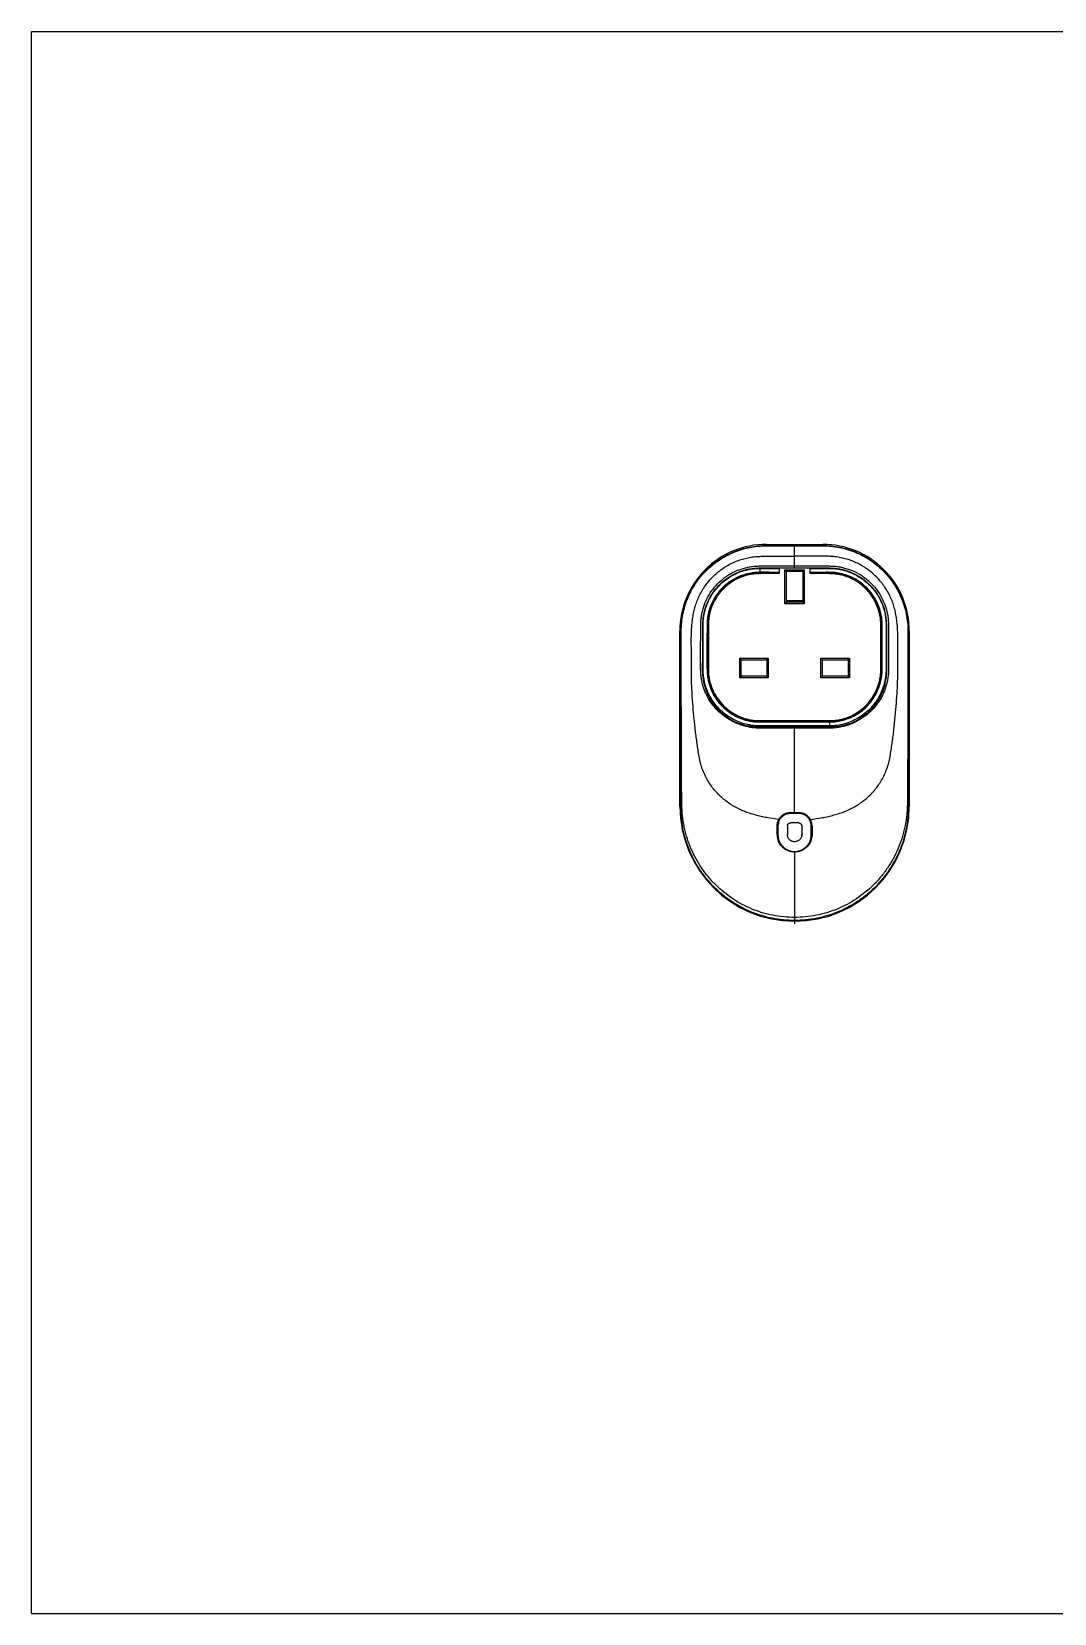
# Model space of a CAD drawing. Header units: millimetres. Extents: x 0 to 559, y 0 to 432.
# Drawn here: x 0 to 279.4, y 0 to 431.8 of the extents above; entities that cross this region are included whole.
import ezdxf

# ---------------------------------------------------------------- set-up
doc = ezdxf.new("R2010")
doc.units = ezdxf.units.MM
doc.header["$LTSCALE"] = 30.734
doc.layers.get('0').update_dxf_attribs({"linetype": 'CONTINUOUS'})

msp = doc.modelspace()

# ---------------------------------------------------------------- linework, layer by layer
at = {"color": 7, "linetype": 'Continuous'}
for p, q in [((0, 0), (0, 431.8)), ((0, 431.8), (558.8, 431.8)), ((200.72, 291.83), (200.72, 291.53)), ((200.72, 291.83), (216.14, 291.83)), ((208.43, 285.39), (208.43, 291.53)), ((216.14, 291.83), (216.14, 291.53)), ((198.93, 285.27), (198.94, 283.83)), ((204.18, 285.27), (204.18, 283.83)), ((212.68, 283.83), (212.68, 285.27)), ((205.78, 275.62), (205.78, 284.92)), ((206.18, 284.52), (205.78, 284.92)), ((205.78, 284.92), (211.08, 284.92)), ((206.18, 276.02), (206.18, 284.52)), ((206.18, 284.52), (210.68, 284.52)), ((210.68, 284.52), (211.08, 284.92)), ((210.68, 284.52), (210.68, 276.02)), ((211.08, 284.92), (211.08, 275.62)), ((206.18, 276.52), (210.68, 276.52)), ((206.18, 276.02), (205.78, 275.62)), ((211.08, 275.62), (205.78, 275.62)), ((210.68, 276.05), (206.18, 276.05)), ((210.68, 276.02), (206.18, 276.02)), ((210.68, 276.02), (211.08, 275.62)), ((177.09, 220.28), (177.09, 268.19)), ((177.09, 268.19), (177.39, 268.19)), ((239.77, 268.19), (239.47, 268.19)), ((239.77, 268.19), (239.77, 220.28)), ((193.43, 255.42), (193.43, 260.72)), ((193.83, 260.32), (193.43, 260.72)), ((193.43, 260.72), (201.23, 260.72)), ((193.83, 255.82), (193.83, 260.32)), ((193.83, 260.32), (200.83, 260.32)), ((200.83, 260.32), (201.23, 260.72)), ((200.83, 260.32), (200.83, 255.82)), ((201.23, 260.72), (201.23, 255.42)), ((215.63, 255.42), (215.63, 260.72)), ((216.03, 260.32), (215.63, 260.72)), ((215.63, 260.72), (223.43, 260.72)), ((216.03, 255.82), (216.03, 260.32)), ((216.03, 260.32), (223.03, 260.32)), ((223.03, 260.32), (223.43, 260.72)), ((223.03, 260.32), (223.03, 255.82)), ((223.43, 260.72), (223.43, 255.42)), ((193.83, 255.82), (193.43, 255.42)), ((201.23, 255.42), (193.43, 255.42)), ((200.83, 255.82), (193.83, 255.82)), ((200.83, 255.82), (201.23, 255.42)), ((216.03, 255.82), (215.63, 255.42)), ((223.43, 255.42), (215.63, 255.42)), ((223.03, 255.82), (216.03, 255.82)), ((223.03, 255.82), (223.43, 255.42)), ((208.43, 218.33), (208.43, 241.9)), ((217.92, 243.71), (217.93, 242.27)), ((177.09, 220.28), (177.36, 220.28)), ((239.77, 220.28), (239.5, 220.28)), ((206.62, 218.51), (206.63, 218.51)), ((209.59, 218.57), (207.27, 218.57)), ((207.27, 218.33), (207.27, 218.57)), ((209.59, 218.33), (207.27, 218.33)), ((209.59, 218.33), (209.59, 218.57)), ((209.59, 218.57), (209.6, 218.57)), ((203.66, 212.58), (203.66, 214.99)), ((203.88, 214.95), (203.68, 214.98)), ((203.68, 214.98), (203.68, 212.58)), ((203.88, 212.55), (203.68, 212.59)), ((203.88, 214.95), (203.88, 212.55)), ((206.48, 214.98), (206.48, 212.58)), ((206.48, 212.58), (206.48, 212.58)), ((206.48, 212.58), (206.48, 212.58)), ((209.59, 215.77), (207.27, 215.77)), ((210.38, 214.98), (210.38, 212.59)), ((212.98, 214.95), (213.18, 214.98)), ((212.98, 212.55), (212.98, 214.95)), ((212.98, 212.55), (213.18, 212.59)), ((213.18, 214.98), (213.18, 212.59)), ((213.18, 212.59), (213.18, 212.59)), ((213.2, 214.98), (213.2, 212.58)), ((208.43, 207.83), (208.43, 189.16)), ((0, 0), (558.8, 0))]:
    msp.add_line(p, q, dxfattribs=at)
at = {"color": 4, "linetype": 'Continuous'}
msp.add_line((208.43, 189.03), (208.43, 188.22), dxfattribs=at)
at = {"color": 7, "linetype": 'Continuous'}
for centre, radius, start, end in [((200.72, 268.2), 23.63, 90, 180.0073), ((216.14, 268.2), 23.63, 359.9929, 90.0002), ((208.43, 220.28), 31.34, 180.0071, 359.9929), ((207.3, 214.96), 3.64, 158.4492, 165.1647), ((207.26, 214.98), 3.59, 154.0737, 158.4485), ((207.23, 214.99), 3.56, 150.4261, 154.069), ((207.24, 214.99), 3.57, 147.2073, 150.4269), ((207.33, 214.94), 3.66, 150.2414, 150.5793), ((207.34, 214.94), 3.66, 149.5268, 150.2414), ((207.31, 214.96), 3.63, 141.0622, 149.5405), ((207.24, 214.99), 3.57, 144.5883, 147.2077), ((207.24, 214.99), 3.57, 134.7722, 144.5861), ((207.26, 215), 3.57, 138.7367, 141.0458), ((207.21, 215.05), 3.5, 131.2032, 138.7493), ((207.27, 214.96), 3.61, 134.0503, 134.7899), ((207.27, 214.95), 3.62, 124.9361, 134.0498), ((207.24, 215), 3.56, 127.4314, 131.2068), ((207.27, 214.97), 3.6, 121.0643, 127.4285), ((207.27, 214.96), 3.61, 122.0327, 124.9351), ((207.25, 214.99), 3.57, 114.2507, 122.0428), ((207.28, 214.95), 3.62, 116.4844, 121.069), ((207.28, 214.96), 3.61, 110.8486, 116.4869), ((207.24, 215), 3.56, 111.431, 114.2341), ((207.26, 214.96), 3.61, 109.625, 111.4332), ((207.27, 214.97), 3.6, 109.8997, 110.8455), ((207.27, 214.98), 3.59, 107.895, 109.9003), ((207.29, 214.88), 3.69, 101.989, 107.6407), ((207.26, 215), 3.56, 104.821, 107.8963), ((207.26, 214.99), 3.58, 100.3536, 104.8138), ((207.27, 214.98), 3.59, 90.0171, 100.2495), ((209.59, 214.94), 3.63, 89.2864, 89.9185), ((209.59, 214.93), 3.64, 89.0996, 89.2864), ((209.59, 214.96), 3.61, 79.8381, 89.1128), ((209.6, 214.96), 3.61, 68.9108, 77.8361), ((209.61, 214.99), 3.57, 66.0279, 68.9026), ((209.61, 214.99), 3.58, 58.6443, 66.0252), ((209.59, 214.95), 3.62, 50.4326, 58.6639), ((209.62, 215), 3.56, 50.1885, 50.3505), ((209.59, 214.95), 3.62, 47.7651, 50.4328), ((209.6, 214.96), 3.61, 45.9153, 47.765), ((209.63, 214.99), 3.56, 36.2898, 45.934), ((209.62, 214.98), 3.58, 33.9318, 36.2906), ((209.61, 214.98), 3.59, 29.5841, 33.9316), ((209.55, 214.96), 3.64, 29.3773, 29.8554), ((209.57, 214.97), 3.62, 19.2388, 29.3868), ((209.61, 214.98), 3.59, 26.8361, 29.5848), ((209.61, 214.98), 3.59, 15.4785, 26.8355), ((209.6, 214.98), 3.58, 359.9578, 19.2204), ((209.63, 214.99), 3.56, 11.4249, 15.4757), ((208.41, 212.59), 4.75, 180.0422, 192.0647), ((208.4, 212.58), 4.72, 179.9891, 186.532), ((208.44, 212.59), 4.76, 186.5216, 197.5569), ((207.29, 214.96), 3.63, 165.1601, 169.0319), ((208.38, 212.58), 4.72, 192.0688, 197.7101), ((207.23, 214.98), 0.749, 176.9412, 179.8196), ((207.18, 214.98), 0.701, 179.848, 180.1175), ((208.45, 212.58), 1.93, 351.0044, 0.1481), ((209.64, 214.98), 0.737, 359.9222, 4.0552), ((208.42, 212.59), 4.76, 342.6772, 353.8618), ((208.43, 212.6), 4.77, 343.9486, 347.6946), ((209.63, 214.98), 3.57, 0.0091, 11.437), ((208.47, 212.58), 4.71, 353.8542, 0.0506), ((208.42, 212.56), 4.72, 267.6343, 269.4576), ((208.43, 212.55), 4.71, 267.57, 269.3948), ((208.43, 212.53), 4.7, 269.3956, 269.6952), ((208.44, 212.42), 4.58, 269.2296, 269.5354), ((208.43, 212.53), 4.69, 269.6952, 270.0093), ((208.44, 212.43), 4.59, 269.5354, 269.855), ((208.43, 212.54), 4.7, 270.0105, 272.1612), ((208.44, 212.45), 4.62, 269.855, 272.0463), ((208.4, 212.61), 4.8, 342.5028, 343.9524)]:
    msp.add_arc(centre, radius, start, end, dxfattribs=at)
for points, knots in [([(177.39, 268.19), (177.38, 269.72), (177.69, 272.78), (179.02, 277.18), (181.19, 281.24), (184.11, 284.8), (187.67, 287.72), (191.73, 289.89), (195.41, 291.01), (198.43, 291.45), (199.96, 291.53), (200.72, 291.53)], [0, 0, 0, 0, 0.124962, 0.249932, 0.37491, 0.4999, 0.624906, 0.749901, 0.874881, 0.937443, 1, 1, 1, 1]), ([(177.47, 268.2), (177.47, 268.96), (177.55, 270.48), (178, 273.49), (179.11, 277.15), (181.26, 281.2), (184.17, 284.75), (187.71, 287.66), (191.76, 289.82), (195.42, 290.93), (198.43, 291.36), (199.95, 291.44), (200.71, 291.44)], [0, 0, 0, 0, 0.062547, 0.125097, 0.250052, 0.375009, 0.499979, 0.624965, 0.74994, 0.874898, 0.93745, 1, 1, 1, 1]), ([(200.72, 291.53), (200.72, 291.52), (200.71, 291.49), (200.71, 291.46), (200.71, 291.44)], [0, 0, 0, 0, 0.337146, 1, 1, 1, 1]), ([(200.71, 291.44), (201.35, 291.44), (202.64, 291.44), (205.21, 291.44), (207.14, 291.44), (208.43, 291.44)], [0, 0, 0, 0, 0.249996, 0.499997, 1, 1, 1, 1]), ([(200.72, 291.53), (201.36, 291.53), (202.65, 291.53), (205.22, 291.53), (207.15, 291.53), (208.43, 291.53)], [0, 0, 0, 0, 0.249996, 0.499997, 1, 1, 1, 1]), ([(208.43, 291.53), (209.72, 291.53), (211.64, 291.53), (214.21, 291.53), (215.5, 291.53), (216.14, 291.53)], [0, 0, 0, 0, 0.500003, 0.750004, 1, 1, 1, 1]), ([(208.43, 291.44), (209.72, 291.44), (211.65, 291.44), (214.22, 291.44), (215.51, 291.44), (216.15, 291.44)], [0, 0, 0, 0, 0.500003, 0.750004, 1, 1, 1, 1]), ([(216.14, 291.53), (216.14, 291.52), (216.15, 291.49), (216.15, 291.46), (216.15, 291.44)], [0, 0, 0, 0, 0.337148, 1, 1, 1, 1]), ([(216.14, 291.53), (216.9, 291.53), (218.43, 291.45), (221.45, 291.01), (225.13, 289.89), (229.19, 287.72), (232.75, 284.8), (235.67, 281.24), (237.84, 277.18), (239.17, 272.78), (239.48, 269.72), (239.47, 268.19)], [0, 0, 0, 0, 0.062557, 0.125119, 0.250098, 0.37509, 0.500096, 0.625088, 0.750067, 0.875037, 1, 1, 1, 1]), ([(216.15, 291.44), (216.91, 291.44), (218.43, 291.36), (221.44, 290.93), (225.1, 289.82), (229.15, 287.66), (232.69, 284.75), (235.6, 281.2), (237.75, 277.15), (238.86, 273.49), (239.31, 270.48), (239.39, 268.96), (239.39, 268.2)], [0, 0, 0, 0, 0.06255, 0.125101, 0.250059, 0.375031, 0.500016, 0.624989, 0.749947, 0.874903, 0.937453, 1, 1, 1, 1]), ([(204.13, 216.75), (203.04, 216.86), (201.4, 217.1), (199.26, 217.54), (197.69, 217.94), (196.14, 218.39), (194.62, 218.93), (193.16, 219.59), (191.27, 220.6), (189.07, 222.15), (187.13, 224.03), (185.77, 225.73), (184.85, 227.11), (184.04, 228.59), (183.35, 230.15), (182.89, 231.51), (182.59, 232.63), (182.41, 233.48), (182.26, 234.34), (182.12, 235.2), (181.99, 236.07), (181.82, 237.24), (181.62, 238.71), (181.39, 240.49), (181.19, 242.28), (180.94, 244.65), (180.67, 247.6), (180.46, 250.53), (180.34, 252.84), (180.27, 254.52), (180.24, 256.17), (180.23, 257.78), (180.23, 259.36), (180.23, 260.92), (180.23, 262.48), (180.22, 264.05), (180.22, 265.61), (180.22, 267.18), (180.29, 268.75), (180.43, 270.32), (180.62, 271.87), (180.89, 273.41), (181.29, 274.93), (181.97, 276.91), (183.13, 279.28), (184.96, 281.87), (187.21, 284.12), (189.8, 285.98), (192.19, 287.15), (194.2, 287.83), (195.75, 288.21), (197.32, 288.46), (198.9, 288.57), (200.49, 288.61), (202.08, 288.6), (203.67, 288.59), (205.79, 288.59), (207.37, 288.58), (208.43, 288.57)], [0, 0, 0, 0, 0.031587, 0.047245, 0.062793, 0.078218, 0.093557, 0.108903, 0.12426, 0.155004, 0.185842, 0.201452, 0.217335, 0.23348, 0.249822, 0.266321, 0.274613, 0.28292, 0.291246, 0.299622, 0.30805, 0.316523, 0.333575, 0.350726, 0.367926, 0.385125, 0.419326, 0.452939, 0.469403, 0.485572, 0.501399, 0.516801, 0.53182, 0.546689, 0.561617, 0.576577, 0.591566, 0.606584, 0.621617, 0.63664, 0.651629, 0.666588, 0.681568, 0.696584, 0.726689, 0.756908, 0.787222, 0.8176, 0.848016, 0.863235, 0.878449, 0.893653, 0.908845, 0.92405, 0.93926, 0.954463, 0.969655, 1, 1, 1, 1]), ([(208.43, 241.65), (207.58, 241.65), (206.3, 241.65), (204.6, 241.65), (203.32, 241.65), (202.05, 241.65), (200.77, 241.65), (199.49, 241.66), (198.22, 241.65), (196.94, 241.77), (195.27, 242.05), (193.22, 242.64), (190.9, 243.74), (188.08, 245.65), (185.74, 248.2), (184.28, 250.8), (183.65, 252.38), (183.27, 253.6), (183, 254.85), (182.83, 256.12), (182.76, 257.39), (182.77, 259.09), (182.77, 261.22), (182.77, 263.77), (182.77, 265.9), (182.78, 267.6), (182.79, 268.88), (182.78, 270.16), (182.86, 271.43), (183.04, 272.7), (183.42, 274.36), (184.13, 276.37), (185.35, 278.62), (186.91, 280.65), (188.78, 282.41), (190.89, 283.86), (192.83, 284.77), (194.44, 285.3), (195.68, 285.61), (196.94, 285.82), (198.22, 285.93), (199.49, 285.93), (200.77, 285.93), (202.05, 285.93), (203.75, 285.93), (205.88, 285.93), (207.58, 285.93), (208.43, 285.93)], [0, 0, 0, 0, 0.031266, 0.046899, 0.062532, 0.078165, 0.093798, 0.109431, 0.125063, 0.140692, 0.156322, 0.187558, 0.218796, 0.250037, 0.312341, 0.343566, 0.359185, 0.374805, 0.390428, 0.406054, 0.421683, 0.437316, 0.468582, 0.499848, 0.531114, 0.546746, 0.562378, 0.57801, 0.59364, 0.60927, 0.624901, 0.65614, 0.687381, 0.718626, 0.749877, 0.781133, 0.81239, 0.828028, 0.843665, 0.859301, 0.874936, 0.890568, 0.906202, 0.921835, 0.937468, 0.968734, 1, 1, 1, 1]), ([(208.43, 241.9), (207.59, 241.9), (206.34, 241.9), (204.66, 241.9), (203.41, 241.89), (202.15, 241.89), (200.9, 241.89), (199.64, 241.89), (198.39, 241.88), (197.14, 241.97), (195.48, 242.22), (193.46, 242.77), (191.17, 243.82), (189.07, 245.22), (187.23, 246.94), (185.7, 248.94), (184.53, 251.17), (183.88, 253.17), (183.54, 254.81), (183.38, 256.05), (183.31, 257.31), (183.31, 258.56), (183.32, 259.82), (183.32, 261.49), (183.32, 263.58), (183.32, 265.68), (183.34, 267.35), (183.35, 268.6), (183.35, 269.86), (183.42, 271.53), (183.9, 274.42), (185.25, 277.55), (187.28, 280.22), (189.1, 281.96), (191.18, 283.38), (193.08, 284.28), (194.67, 284.8), (195.89, 285.1), (197.14, 285.29), (198.39, 285.39), (199.64, 285.38), (200.9, 285.39), (202.15, 285.39), (203.83, 285.39), (205.92, 285.39), (207.59, 285.39), (208.43, 285.39)], [0, 0, 0, 0, 0.031267, 0.046901, 0.062534, 0.078168, 0.093801, 0.109435, 0.125068, 0.140697, 0.156328, 0.187564, 0.218802, 0.250042, 0.281285, 0.312526, 0.343765, 0.375004, 0.390635, 0.406266, 0.421897, 0.43753, 0.453163, 0.468797, 0.500064, 0.531331, 0.546964, 0.562598, 0.578231, 0.593862, 0.625097, 0.687377, 0.718622, 0.749872, 0.781128, 0.812385, 0.828023, 0.843661, 0.859297, 0.874932, 0.890565, 0.906199, 0.921832, 0.937466, 0.968733, 1, 1, 1, 1]), ([(217.93, 242.27), (217.72, 242.26), (217.29, 242.27), (216.45, 242.27), (214.97, 242.27), (212.85, 242.27), (210.31, 242.27), (207.77, 242.27), (205.23, 242.27), (203.12, 242.27), (201.42, 242.27), (199.74, 242.27), (198.08, 242.25), (196.43, 242.45), (194.83, 242.78), (192.87, 243.43), (190.68, 244.57), (188.7, 246.04), (186.97, 247.8), (185.55, 249.81), (184.46, 252.03), (183.86, 254), (183.57, 255.61), (183.46, 256.63), (183.43, 257.45), (183.43, 258.08), (183.43, 258.71), (183.43, 259.56), (183.43, 260.62), (183.43, 261.88), (183.43, 263.15), (183.43, 264.42), (183.43, 265.69), (183.43, 266.96), (183.43, 268.02), (183.43, 268.87), (183.43, 269.5), (183.43, 270.12), (183.46, 270.95), (183.57, 271.97), (183.79, 273.18), (184.22, 274.76), (184.98, 276.67), (186.25, 278.79), (187.83, 280.68), (189.7, 282.3), (191.8, 283.6), (194.07, 284.55), (196.07, 285.04), (197.7, 285.24), (198.52, 285.26), (198.93, 285.27)], [0, 0, 0, 0, 0.007922, 0.015908, 0.031842, 0.063725, 0.095608, 0.127489, 0.159372, 0.191253, 0.207196, 0.223131, 0.254491, 0.269926, 0.28537, 0.316221, 0.347074, 0.377927, 0.408781, 0.439634, 0.470487, 0.501338, 0.516786, 0.532208, 0.539939, 0.547783, 0.555742, 0.563728, 0.579663, 0.595603, 0.611546, 0.627485, 0.643428, 0.659367, 0.675304, 0.68329, 0.691244, 0.699077, 0.706804, 0.722227, 0.737675, 0.753111, 0.783965, 0.814818, 0.845671, 0.876524, 0.907377, 0.938231, 0.969088, 0.98452, 1, 1, 1, 1]), ([(198.93, 285.27), (199.15, 285.27), (199.59, 285.27), (200.46, 285.27), (201.99, 285.27), (203.31, 285.27), (204.18, 285.27)], [0, 0, 0, 0, 0.124341, 0.249652, 0.499678, 1, 1, 1, 1]), ([(212.73, 216.75), (213.82, 216.86), (215.46, 217.1), (217.6, 217.54), (219.17, 217.94), (220.72, 218.39), (222.24, 218.93), (223.7, 219.59), (225.59, 220.6), (227.79, 222.15), (229.73, 224.03), (231.09, 225.73), (232.01, 227.11), (232.82, 228.59), (233.51, 230.15), (233.97, 231.51), (234.27, 232.63), (234.45, 233.48), (234.6, 234.34), (234.74, 235.2), (234.87, 236.07), (235.04, 237.24), (235.24, 238.71), (235.47, 240.49), (235.67, 242.28), (235.92, 244.65), (236.19, 247.6), (236.4, 250.53), (236.52, 252.84), (236.59, 254.52), (236.62, 256.17), (236.63, 257.78), (236.63, 259.36), (236.63, 260.92), (236.64, 262.48), (236.64, 264.05), (236.64, 265.61), (236.64, 267.18), (236.57, 268.75), (236.43, 270.32), (236.24, 271.87), (235.97, 273.41), (235.58, 274.93), (234.89, 276.91), (233.73, 279.28), (231.9, 281.87), (229.65, 284.12), (227.06, 285.98), (224.67, 287.15), (222.66, 287.83), (221.11, 288.21), (219.54, 288.46), (217.96, 288.57), (216.37, 288.61), (214.78, 288.6), (213.19, 288.59), (211.07, 288.59), (209.49, 288.58), (208.43, 288.57)], [0, 0, 0, 0, 0.031587, 0.047245, 0.062793, 0.078218, 0.093557, 0.108903, 0.12426, 0.155004, 0.185842, 0.201452, 0.217335, 0.23348, 0.249822, 0.266321, 0.274613, 0.28292, 0.291246, 0.299622, 0.30805, 0.316523, 0.333575, 0.350726, 0.367926, 0.385125, 0.419326, 0.452939, 0.469403, 0.485572, 0.501399, 0.516801, 0.53182, 0.546689, 0.561617, 0.576577, 0.591566, 0.606584, 0.621617, 0.63664, 0.651629, 0.666588, 0.681568, 0.696584, 0.726689, 0.756908, 0.787222, 0.8176, 0.848016, 0.863235, 0.878449, 0.893653, 0.908845, 0.92405, 0.93926, 0.954463, 0.969655, 1, 1, 1, 1]), ([(208.43, 285.93), (209.28, 285.93), (210.56, 285.93), (212.26, 285.93), (213.54, 285.93), (214.81, 285.93), (216.09, 285.93), (217.37, 285.93), (218.64, 285.93), (219.92, 285.82), (221.18, 285.61), (222.42, 285.3), (224.04, 284.77), (225.97, 283.86), (228.08, 282.41), (229.95, 280.65), (231.51, 278.62), (232.73, 276.37), (233.44, 274.36), (233.82, 272.7), (234, 271.43), (234.08, 270.16), (234.07, 268.88), (234.08, 267.6), (234.09, 265.9), (234.09, 263.77), (234.09, 261.22), (234.09, 259.09), (234.1, 257.39), (234.03, 256.12), (233.86, 254.85), (233.59, 253.6), (233.21, 252.38), (232.58, 250.8), (231.12, 248.2), (228.78, 245.65), (225.96, 243.74), (223.65, 242.64), (221.6, 242.05), (219.92, 241.77), (218.64, 241.65), (217.37, 241.66), (216.09, 241.65), (214.81, 241.65), (213.54, 241.65), (212.26, 241.65), (210.56, 241.65), (209.28, 241.65), (208.43, 241.65)], [0, 0, 0, 0, 0.031266, 0.046899, 0.062532, 0.078165, 0.093798, 0.109431, 0.125064, 0.140699, 0.156335, 0.171972, 0.18761, 0.218867, 0.250123, 0.281374, 0.312619, 0.343861, 0.3751, 0.39073, 0.40636, 0.421991, 0.437622, 0.453254, 0.468887, 0.500153, 0.531419, 0.562685, 0.578317, 0.593947, 0.609573, 0.625196, 0.640815, 0.656435, 0.687659, 0.749962, 0.781204, 0.812442, 0.843678, 0.859308, 0.874937, 0.890569, 0.906202, 0.921835, 0.937468, 0.953101, 0.968734, 1, 1, 1, 1]), ([(208.43, 285.39), (209.27, 285.39), (210.94, 285.39), (213.03, 285.39), (214.71, 285.39), (215.96, 285.39), (217.22, 285.38), (218.47, 285.39), (219.73, 285.29), (220.97, 285.1), (222.19, 284.8), (223.78, 284.28), (225.68, 283.38), (227.76, 281.96), (229.58, 280.22), (231.61, 277.55), (232.96, 274.42), (233.44, 271.53), (233.52, 269.86), (233.51, 268.6), (233.53, 267.35), (233.54, 265.68), (233.54, 263.58), (233.54, 261.49), (233.54, 259.82), (233.55, 258.56), (233.55, 257.31), (233.49, 256.05), (233.32, 254.81), (232.98, 253.17), (232.33, 251.17), (231.16, 248.94), (229.63, 246.94), (227.79, 245.22), (225.7, 243.82), (223.4, 242.77), (221.38, 242.22), (219.72, 241.97), (218.47, 241.88), (217.22, 241.89), (215.96, 241.89), (214.71, 241.89), (213.45, 241.89), (212.2, 241.9), (210.52, 241.9), (209.27, 241.9), (208.43, 241.9)], [0, 0, 0, 0, 0.031267, 0.062534, 0.078168, 0.093801, 0.109435, 0.125068, 0.140703, 0.156339, 0.171977, 0.187615, 0.218872, 0.250128, 0.281379, 0.312623, 0.374904, 0.406138, 0.42177, 0.437403, 0.453036, 0.46867, 0.499937, 0.531204, 0.546837, 0.562471, 0.578104, 0.593735, 0.609366, 0.624997, 0.656236, 0.687473, 0.718715, 0.749958, 0.781198, 0.812436, 0.843673, 0.859303, 0.874932, 0.890565, 0.906199, 0.921832, 0.937466, 0.953099, 0.968733, 1, 1, 1, 1]), ([(212.68, 285.27), (213.38, 285.27), (214.44, 285.27), (215.85, 285.27), (217.24, 285.26), (218.63, 285.28), (219.99, 285.14), (221.34, 284.91), (222.99, 284.47), (224.87, 283.67), (226.64, 282.64), (228.8, 280.97), (230.6, 278.88), (231.94, 276.51), (232.7, 274.6), (233.13, 272.95), (233.33, 271.6), (233.42, 270.58), (233.43, 269.72), (233.43, 269.03), (233.43, 268.33), (233.43, 267.45), (233.43, 266.04), (233.43, 264.28), (233.43, 262.52), (233.43, 261.12), (233.43, 260.06), (233.43, 259.18), (233.43, 258.48), (233.43, 257.78), (233.42, 256.93), (233.33, 255.91), (233.17, 254.89), (232.88, 253.56), (232.34, 251.94), (231.45, 250.1), (230.33, 248.39), (228.54, 246.33), (226.36, 244.64), (223.92, 243.42), (221.98, 242.76), (220.31, 242.42), (218.95, 242.29), (218.27, 242.27), (217.93, 242.27)], [0, 0, 0, 0, 0.032017, 0.04802, 0.064032, 0.095534, 0.111025, 0.126538, 0.157528, 0.188522, 0.219515, 0.250507, 0.312358, 0.34335, 0.374344, 0.405336, 0.420849, 0.436332, 0.451964, 0.45994, 0.467957, 0.483973, 0.499971, 0.531991, 0.564005, 0.580016, 0.596014, 0.612032, 0.620047, 0.628019, 0.643644, 0.659126, 0.67464, 0.690147, 0.721137, 0.75213, 0.783122, 0.814115, 0.875966, 0.906959, 0.93795, 0.968952, 0.98444, 1, 1, 1, 1]), ([(198.94, 284.19), (198.74, 284.19), (198.34, 284.19), (197.55, 284.14), (196.17, 283.97), (194.23, 283.48), (192.04, 282.52), (190.04, 281.21), (188.27, 279.59), (186.8, 277.7), (185.66, 275.6), (185.01, 273.71), (184.69, 272.16), (184.48, 270.58), (184.51, 268.98), (184.5, 267.39), (184.5, 265.8), (184.5, 263.82), (184.5, 261.83), (184.5, 260.24), (184.5, 259.24), (184.5, 258.45), (184.5, 257.85), (184.51, 257.26), (184.54, 256.66), (184.6, 256.07), (184.71, 255.28), (184.98, 253.92), (185.62, 252.03), (186.75, 249.91), (188.21, 248.02), (189.96, 246.38), (191.95, 245.06), (193.78, 244.25), (195.3, 243.78), (196.46, 243.53), (197.45, 243.4), (198.24, 243.35), (198.84, 243.34), (199.44, 243.34), (200.03, 243.34), (200.63, 243.34), (201.42, 243.34), (202.42, 243.34), (204.01, 243.34), (206, 243.34), (208.38, 243.34), (210.77, 243.34), (213.15, 243.34), (215.14, 243.34), (216.53, 243.34), (217.32, 243.34), (217.72, 243.34), (217.92, 243.34)], [0, 0, 0, 0, 0.007815, 0.01563, 0.031258, 0.062486, 0.093716, 0.124949, 0.156185, 0.187424, 0.218662, 0.249895, 0.265524, 0.281152, 0.312405, 0.328036, 0.343667, 0.374929, 0.406192, 0.421823, 0.437454, 0.44527, 0.453085, 0.460901, 0.468716, 0.476531, 0.484346, 0.499973, 0.531202, 0.562432, 0.593665, 0.624902, 0.656142, 0.68738, 0.703011, 0.71864, 0.73427, 0.742086, 0.749901, 0.757717, 0.765532, 0.773348, 0.781164, 0.796795, 0.812426, 0.843688, 0.874951, 0.906213, 0.937475, 0.968738, 0.984369, 0.992184, 1, 1, 1, 1]), ([(198.94, 284.05), (198.74, 284.04), (198.35, 284.04), (197.56, 283.99), (196.19, 283.82), (194.26, 283.33), (192.09, 282.37), (190.1, 281.07), (188.35, 279.45), (186.9, 277.57), (185.77, 275.48), (185.13, 273.6), (184.82, 272.05), (184.7, 271.07), (184.66, 270.28), (184.65, 269.68), (184.65, 269.09), (184.65, 268.3), (184.65, 267.31), (184.65, 265.73), (184.65, 263.76), (184.65, 261.78), (184.65, 260.2), (184.65, 259.22), (184.65, 258.42), (184.65, 257.83), (184.66, 257.24), (184.69, 256.65), (184.75, 256.06), (184.86, 255.28), (185.14, 253.92), (185.78, 252.04), (186.9, 249.95), (188.36, 248.07), (190.11, 246.45), (192.1, 245.15), (193.92, 244.36), (195.43, 243.9), (196.59, 243.66), (197.58, 243.54), (198.36, 243.49), (198.96, 243.49), (199.55, 243.49), (200.34, 243.49), (201.33, 243.49), (202.51, 243.49), (204.09, 243.49), (206.07, 243.49), (208.44, 243.49), (210.81, 243.49), (213.18, 243.49), (215.15, 243.49), (216.54, 243.49), (217.33, 243.49), (217.72, 243.49), (217.92, 243.49)], [0, 0, 0, 0, 0.007815, 0.01563, 0.031258, 0.062485, 0.093715, 0.124947, 0.156183, 0.187422, 0.218659, 0.249892, 0.26552, 0.281149, 0.288964, 0.29678, 0.304595, 0.312411, 0.328042, 0.343673, 0.374935, 0.406197, 0.421828, 0.437459, 0.445275, 0.45309, 0.460906, 0.468721, 0.476536, 0.484351, 0.499978, 0.531206, 0.562436, 0.593669, 0.624905, 0.656145, 0.687382, 0.703013, 0.718642, 0.734271, 0.742087, 0.749903, 0.757718, 0.765534, 0.781165, 0.796796, 0.812427, 0.843689, 0.874951, 0.906214, 0.937476, 0.968738, 0.984369, 0.992184, 1, 1, 1, 1]), ([(198.94, 284.03), (198.74, 284.03), (198.35, 284.02), (197.56, 283.97), (196.19, 283.8), (194.27, 283.31), (192.09, 282.36), (190.1, 281.05), (188.36, 279.44), (186.91, 277.56), (185.78, 275.46), (185.15, 273.58), (184.87, 272.23), (184.77, 271.45), (184.71, 270.86), (184.67, 270.27), (184.67, 269.67), (184.67, 269.08), (184.67, 268.29), (184.67, 267.3), (184.67, 265.73), (184.67, 263.75), (184.67, 261.78), (184.67, 260.2), (184.67, 259.21), (184.67, 258.42), (184.67, 257.83), (184.68, 257.24), (184.72, 256.45), (184.84, 255.47), (185.16, 253.92), (185.8, 252.05), (186.92, 249.95), (188.38, 248.07), (190.13, 246.46), (192.12, 245.16), (193.94, 244.37), (195.45, 243.92), (196.61, 243.68), (197.59, 243.56), (198.38, 243.51), (198.97, 243.5), (199.56, 243.51), (200.35, 243.51), (201.34, 243.51), (202.52, 243.51), (204.1, 243.51), (206.08, 243.51), (208.45, 243.51), (210.81, 243.51), (213.18, 243.51), (215.16, 243.51), (216.54, 243.51), (217.33, 243.51), (217.72, 243.5), (217.92, 243.51)], [0, 0, 0, 0, 0.007815, 0.01563, 0.031258, 0.062486, 0.093717, 0.124951, 0.156187, 0.187423, 0.218655, 0.249886, 0.265513, 0.273329, 0.281144, 0.288959, 0.296774, 0.30459, 0.312406, 0.328037, 0.343668, 0.37493, 0.406193, 0.421824, 0.437455, 0.445271, 0.453086, 0.460902, 0.468717, 0.484345, 0.499973, 0.531204, 0.562438, 0.593675, 0.624915, 0.656152, 0.687385, 0.703014, 0.718642, 0.73427, 0.742086, 0.749901, 0.757717, 0.765532, 0.781164, 0.796795, 0.812426, 0.843688, 0.874951, 0.906213, 0.937475, 0.968738, 0.984369, 0.992184, 1, 1, 1, 1]), ([(198.94, 283.83), (198.75, 283.83), (198.36, 283.82), (197.57, 283.77), (196.21, 283.6), (194.31, 283.12), (192.15, 282.16), (190.19, 280.86), (188.46, 279.25), (187.03, 277.38), (185.93, 275.29), (185.31, 273.43), (185.02, 271.89), (184.91, 270.92), (184.87, 270.13), (184.87, 269.55), (184.87, 268.96), (184.87, 268.18), (184.87, 267.2), (184.87, 265.63), (184.87, 263.67), (184.87, 261.72), (184.87, 260.15), (184.87, 258.59), (184.85, 257.02), (185.04, 255.46), (185.36, 253.93), (186, 252.07), (187.13, 250), (188.59, 248.14), (190.33, 246.56), (192.32, 245.28), (194.12, 244.51), (195.63, 244.08), (196.78, 243.85), (197.76, 243.74), (198.54, 243.71), (199.13, 243.7), (199.71, 243.71), (200.5, 243.7), (201.48, 243.71), (202.65, 243.71), (204.22, 243.71), (206.17, 243.71), (208.52, 243.71), (210.87, 243.71), (213.22, 243.71), (215.18, 243.71), (216.55, 243.7), (217.33, 243.71), (217.72, 243.7), (217.92, 243.71)], [0, 0, 0, 0, 0.007815, 0.015631, 0.031258, 0.062487, 0.093718, 0.124952, 0.156189, 0.187424, 0.218657, 0.249887, 0.265515, 0.281143, 0.288958, 0.296773, 0.304589, 0.312405, 0.328036, 0.343668, 0.374931, 0.406194, 0.421825, 0.437457, 0.46871, 0.484338, 0.499967, 0.531198, 0.562432, 0.59367, 0.62491, 0.656147, 0.68738, 0.703009, 0.718637, 0.734265, 0.742081, 0.749897, 0.757712, 0.765528, 0.78116, 0.796791, 0.812422, 0.843685, 0.874948, 0.906211, 0.937474, 0.968737, 0.984369, 0.992184, 1, 1, 1, 1]), ([(204.18, 284.19), (203.31, 284.19), (202, 284.19), (200.47, 284.2), (199.6, 284.19), (199.16, 284.2), (198.94, 284.19)], [0, 0, 0, 0, 0.5, 0.75, 0.875, 1, 1, 1, 1]), ([(204.18, 284.05), (203.31, 284.05), (202, 284.04), (200.47, 284.05), (199.6, 284.04), (199.16, 284.05), (198.94, 284.05)], [0, 0, 0, 0, 0.5, 0.75, 0.875, 1, 1, 1, 1]), ([(204.18, 284.03), (203.31, 284.03), (202, 284.03), (200.47, 284.03), (199.6, 284.03), (199.16, 284.03), (198.94, 284.03)], [0, 0, 0, 0, 0.5, 0.75, 0.875, 1, 1, 1, 1]), ([(204.18, 283.83), (203.31, 283.83), (202, 283.83), (200.47, 283.83), (199.6, 283.83), (199.16, 283.83), (198.94, 283.83)], [0, 0, 0, 0, 0.5, 0.75, 0.875, 1, 1, 1, 1]), ([(217.92, 243.34), (218.25, 243.34), (218.9, 243.36), (220.2, 243.49), (221.8, 243.82), (223.65, 244.47), (225.97, 245.66), (228.03, 247.31), (229.69, 249.33), (230.72, 250.99), (231.52, 252.78), (231.98, 254.35), (232.21, 255.64), (232.31, 256.45), (232.35, 257.1), (232.36, 257.75), (232.36, 258.56), (232.36, 259.54), (232.36, 260.85), (232.36, 262.48), (232.36, 264.43), (232.36, 266.06), (232.36, 267.36), (232.36, 268.34), (232.36, 269.32), (232.36, 270.3), (232.29, 271.27), (232.11, 272.57), (231.72, 274.15), (231, 275.98), (229.73, 278.25), (228, 280.25), (225.92, 281.83), (224.22, 282.8), (222.4, 283.53), (220.81, 283.93), (219.52, 284.12), (218.55, 284.19), (217.57, 284.2), (216.59, 284.19), (215.61, 284.19), (214.31, 284.19), (213.33, 284.19), (212.68, 284.19)], [0, 0, 0, 0, 0.015633, 0.031265, 0.062512, 0.093761, 0.125011, 0.187377, 0.218635, 0.24989, 0.281142, 0.312391, 0.328024, 0.343657, 0.351474, 0.359291, 0.374926, 0.390561, 0.406196, 0.437466, 0.468735, 0.500005, 0.51564, 0.531275, 0.54691, 0.562544, 0.578176, 0.593808, 0.625055, 0.656303, 0.687553, 0.749917, 0.781174, 0.812428, 0.843679, 0.874927, 0.89056, 0.906192, 0.921826, 0.93746, 0.953095, 0.96873, 1, 1, 1, 1]), ([(217.92, 243.49), (218.24, 243.49), (218.89, 243.51), (220.18, 243.64), (221.77, 243.97), (223.6, 244.61), (225.9, 245.8), (227.95, 247.44), (229.59, 249.45), (230.61, 251.1), (231.4, 252.88), (231.84, 254.44), (232.07, 255.72), (232.16, 256.52), (232.2, 257.17), (232.21, 257.81), (232.21, 258.62), (232.21, 259.59), (232.21, 260.89), (232.21, 262.5), (232.21, 264.45), (232.21, 266.06), (232.21, 267.36), (232.21, 268.33), (232.21, 269.3), (232.21, 270.27), (232.14, 271.24), (231.97, 272.52), (231.58, 274.1), (230.87, 275.91), (229.61, 278.17), (227.89, 280.14), (225.83, 281.72), (224.13, 282.68), (222.33, 283.4), (220.75, 283.79), (219.47, 283.97), (218.5, 284.05), (217.53, 284.05), (216.56, 284.05), (215.59, 284.05), (214.3, 284.05), (213.33, 284.05), (212.68, 284.05)], [0, 0, 0, 0, 0.015633, 0.031265, 0.062512, 0.093761, 0.125011, 0.187376, 0.218634, 0.24989, 0.281141, 0.312391, 0.328023, 0.343656, 0.351473, 0.359291, 0.374925, 0.39056, 0.406195, 0.437465, 0.468735, 0.500005, 0.51564, 0.531275, 0.54691, 0.562544, 0.578176, 0.593808, 0.625055, 0.656303, 0.687553, 0.749917, 0.781174, 0.812427, 0.843678, 0.874926, 0.890559, 0.906191, 0.921825, 0.93746, 0.953095, 0.96873, 1, 1, 1, 1]), ([(217.92, 243.51), (218.24, 243.51), (218.89, 243.53), (220.18, 243.66), (221.76, 243.98), (223.6, 244.63), (225.9, 245.81), (227.94, 247.46), (229.58, 249.46), (230.6, 251.12), (231.38, 252.89), (231.83, 254.45), (232.05, 255.73), (232.14, 256.53), (232.18, 257.17), (232.19, 257.82), (232.19, 258.63), (232.19, 259.6), (232.19, 260.89), (232.19, 262.51), (232.19, 264.45), (232.19, 266.06), (232.19, 267.35), (232.19, 268.32), (232.19, 269.29), (232.19, 270.26), (232.13, 271.23), (231.95, 272.51), (231.57, 274.09), (230.85, 275.9), (229.59, 278.15), (227.87, 280.13), (225.82, 281.7), (224.12, 282.66), (222.32, 283.38), (220.75, 283.77), (219.47, 283.95), (218.5, 284.03), (217.53, 284.03), (216.56, 284.03), (215.59, 284.03), (214.3, 284.03), (213.33, 284.03), (212.68, 284.03)], [0, 0, 0, 0, 0.015632, 0.031265, 0.062512, 0.093761, 0.125012, 0.187377, 0.218631, 0.249883, 0.281132, 0.31238, 0.328013, 0.343645, 0.351462, 0.359279, 0.374914, 0.390548, 0.406183, 0.437452, 0.468722, 0.499991, 0.515626, 0.531261, 0.546895, 0.562529, 0.578162, 0.593795, 0.625043, 0.656294, 0.687548, 0.749919, 0.781175, 0.812429, 0.843679, 0.874928, 0.89056, 0.906193, 0.921827, 0.937461, 0.953096, 0.968731, 1, 1, 1, 1]), ([(217.92, 243.71), (218.24, 243.71), (218.88, 243.72), (220.15, 243.86), (221.72, 244.18), (223.54, 244.82), (225.81, 246), (227.83, 247.63), (229.44, 249.62), (230.45, 251.26), (231.21, 253.03), (231.65, 254.57), (231.87, 255.83), (232, 257.11), (231.99, 258.39), (231.99, 259.67), (231.99, 260.95), (231.99, 262.55), (231.99, 264.47), (231.99, 266.06), (231.99, 267.34), (231.99, 268.3), (231.99, 269.26), (231.99, 270.22), (231.93, 271.18), (231.76, 272.45), (231.38, 274.01), (230.68, 275.8), (229.43, 278.04), (227.73, 279.99), (225.69, 281.55), (224.01, 282.49), (222.22, 283.2), (220.67, 283.58), (219.4, 283.76), (218.44, 283.83), (217.48, 283.83), (216.2, 283.83), (214.6, 283.83), (213.32, 283.83), (212.68, 283.83)], [0, 0, 0, 0, 0.015633, 0.031265, 0.062513, 0.093762, 0.125013, 0.187377, 0.218631, 0.249883, 0.281133, 0.312381, 0.328014, 0.343646, 0.374909, 0.390544, 0.406178, 0.437448, 0.468718, 0.499988, 0.515623, 0.531258, 0.546892, 0.562527, 0.578159, 0.593792, 0.625041, 0.656292, 0.687546, 0.749917, 0.781173, 0.812426, 0.843677, 0.874926, 0.890559, 0.906191, 0.921826, 0.93746, 0.96873, 1, 1, 1, 1]), ([(177.36, 220.28), (177.37, 221.28), (177.37, 223.27), (177.37, 227.27), (177.38, 232.26), (177.38, 238.25), (177.39, 246.23), (177.39, 254.22), (177.39, 261.21), (177.39, 265.2), (177.39, 267.2), (177.39, 268.19)], [0, 0, 0, 0, 0.062479, 0.124979, 0.249975, 0.374974, 0.499976, 0.749988, 0.874994, 0.937497, 1, 1, 1, 1]), ([(177.39, 268.19), (177.4, 268.2), (177.43, 268.2), (177.45, 268.2), (177.47, 268.2)], [0, 0, 0, 0, 0.339931, 1, 1, 1, 1]), ([(177.64, 220.25), (177.61, 221.24), (177.59, 223.24), (177.57, 226.24), (177.56, 229.24), (177.54, 233.23), (177.52, 238.23), (177.5, 244.22), (177.48, 250.22), (177.48, 256.21), (177.47, 262.21), (177.47, 266.2), (177.47, 268.2)], [0, 0, 0, 0, 0.062498, 0.124998, 0.187497, 0.249997, 0.374997, 0.499998, 0.624998, 0.749999, 0.875, 1, 1, 1, 1]), ([(239.39, 268.2), (239.39, 266.2), (239.39, 262.21), (239.39, 256.21), (239.38, 250.22), (239.36, 244.22), (239.34, 238.23), (239.32, 233.23), (239.3, 229.24), (239.29, 226.24), (239.27, 223.24), (239.25, 221.24), (239.22, 220.25)], [0, 0, 0, 0, 0.125, 0.250001, 0.375002, 0.500002, 0.625003, 0.750003, 0.812503, 0.875002, 0.937502, 1, 1, 1, 1]), ([(239.47, 268.19), (239.46, 268.2), (239.44, 268.2), (239.41, 268.2), (239.39, 268.2)], [0, 0, 0, 0, 0.339954, 1, 1, 1, 1]), ([(239.47, 268.19), (239.47, 267.2), (239.47, 265.2), (239.47, 261.21), (239.47, 254.22), (239.47, 246.23), (239.48, 238.25), (239.48, 232.26), (239.49, 227.27), (239.49, 223.27), (239.49, 221.28), (239.5, 220.28)], [0, 0, 0, 0, 0.062503, 0.125006, 0.250012, 0.500024, 0.625026, 0.750025, 0.875021, 0.937521, 1, 1, 1, 1]), ([(177.36, 220.28), (177.37, 220.27), (177.4, 220.27), (177.46, 220.26), (177.54, 220.25), (177.6, 220.25), (177.64, 220.25)], [0, 0, 0, 0, 0.109115, 0.31565, 0.615465, 1, 1, 1, 1]), ([(208.43, 189.16), (206.4, 189.16), (202.32, 189.56), (196.44, 191.34), (191.93, 193.76), (188.66, 196.19), (185.64, 198.93), (182.4, 202.89), (179.99, 207.4), (178.63, 211.24), (177.65, 215.19), (177.36, 218.25), (177.36, 220.28)], [0, 0, 0, 0, 0.125057, 0.250086, 0.375086, 0.437652, 0.500212, 0.625167, 0.750103, 0.812639, 0.875165, 1, 1, 1, 1]), ([(208.43, 189.98), (206.44, 189.98), (203.45, 190.27), (199.58, 191.23), (195.83, 192.57), (191.41, 194.92), (187.53, 198.08), (184.84, 201.02), (182.44, 204.2), (180.04, 208.58), (178.66, 212.87), (178.08, 215.79), (177.86, 217.27), (177.74, 218.51), (177.67, 219.5), (177.65, 220), (177.64, 220.25)], [0, 0, 0, 0, 0.125013, 0.187582, 0.250147, 0.375104, 0.500039, 0.562574, 0.625105, 0.750016, 0.874926, 0.906194, 0.937462, 0.968729, 0.984365, 1, 1, 1, 1]), ([(239.5, 220.28), (239.51, 218.25), (239.21, 215.19), (238.23, 211.24), (236.87, 207.4), (234.46, 202.89), (231.22, 198.93), (228.2, 196.19), (224.93, 193.76), (220.42, 191.34), (214.54, 189.56), (210.46, 189.16), (208.43, 189.16)], [0, 0, 0, 0, 0.124836, 0.187362, 0.249899, 0.374836, 0.499792, 0.562352, 0.624918, 0.749918, 0.874945, 1, 1, 1, 1]), ([(239.22, 220.25), (239.21, 220), (239.19, 219.5), (239.12, 218.51), (239, 217.27), (238.78, 215.79), (238.2, 212.87), (236.82, 208.58), (234.42, 204.2), (232.02, 201.02), (229.33, 198.08), (225.45, 194.92), (221.03, 192.57), (217.28, 191.23), (213.41, 190.27), (210.42, 189.98), (208.43, 189.98)], [0, 0, 0, 0, 0.015636, 0.031271, 0.062539, 0.093807, 0.125076, 0.249986, 0.374898, 0.43743, 0.499965, 0.6249, 0.749857, 0.812421, 0.87499, 1, 1, 1, 1]), ([(239.5, 220.28), (239.49, 220.27), (239.46, 220.27), (239.4, 220.26), (239.32, 220.25), (239.26, 220.25), (239.22, 220.25)], [0, 0, 0, 0, 0.109097, 0.315625, 0.615446, 1, 1, 1, 1]), ([(203.68, 214.98), (203.68, 215.3), (203.76, 215.91), (204, 216.48), (204.14, 216.74)], [0, 0, 0, 0, 0.51443, 1, 1, 1, 1]), ([(204.33, 216.62), (204.18, 216.37), (203.96, 215.82), (203.88, 215.24), (203.88, 214.95)], [0, 0, 0, 0, 0.500529, 1, 1, 1, 1]), ([(207.27, 218.33), (206.97, 218.33), (206.37, 218.25), (205.54, 217.91), (204.83, 217.36), (204.47, 216.88), (204.33, 216.62)], [0, 0, 0, 0, 0.251113, 0.501715, 0.751521, 1, 1, 1, 1]), ([(212.52, 216.64), (212.45, 216.77), (212.29, 217.02), (212, 217.35), (211.66, 217.64), (211.17, 217.97), (210.48, 218.26), (209.89, 218.34), (209.59, 218.33)], [0, 0, 0, 0, 0.12431, 0.248776, 0.373569, 0.498714, 0.749085, 1, 1, 1, 1]), ([(210.23, 218.51), (210.33, 218.5), (210.72, 218.41), (211.3, 218.17), (211.73, 217.87), (211.89, 217.74)], [0, 0, 0, 0, 0.155601, 0.659751, 1, 1, 1, 1]), ([(211.9, 217.73), (211.97, 217.67), (212.28, 217.39), (212.54, 217.05), (212.7, 216.78), (212.7, 216.77)], [0, 0, 0, 0, 0.236108, 0.983332, 1, 1, 1, 1]), ([(212.98, 214.95), (212.98, 215.24), (212.9, 215.84), (212.67, 216.39), (212.52, 216.64)], [0, 0, 0, 0, 0.499147, 1, 1, 1, 1]), ([(203.88, 212.55), (203.88, 212.25), (203.94, 211.66), (204.2, 210.81), (204.61, 210.02), (205.18, 209.32), (205.87, 208.75), (206.67, 208.32), (207.53, 208.06), (208.43, 207.97), (209.33, 208.06), (210.19, 208.32), (210.99, 208.75), (211.68, 209.32), (212.25, 210.02), (212.67, 210.81), (212.92, 211.66), (212.98, 212.25), (212.98, 212.55)], [0, 0, 0, 0, 0.061995, 0.124062, 0.18627, 0.24865, 0.311247, 0.374034, 0.436971, 0.499983, 0.562998, 0.625932, 0.688719, 0.751324, 0.813713, 0.875926, 0.937999, 1, 1, 1, 1]), ([(206.48, 215.02), (206.48, 215.08), (206.5, 215.17), (206.54, 215.28), (206.59, 215.38), (206.65, 215.47), (206.71, 215.54), (206.78, 215.61), (206.91, 215.69), (207.06, 215.75), (207.2, 215.77), (207.27, 215.77)], [0, 0, 0, 0, 0.140346, 0.227002, 0.313657, 0.399989, 0.486322, 0.572278, 0.658235, 0.829408, 1, 1, 1, 1]), ([(210.38, 212.59), (210.38, 212.46), (210.35, 212.19), (210.24, 211.82), (210.06, 211.49), (209.81, 211.19), (209.51, 210.95), (209.17, 210.77), (208.8, 210.66), (208.42, 210.62), (208.1, 210.66), (207.85, 210.72), (207.61, 210.81), (207.33, 210.96), (207.04, 211.2), (206.79, 211.51), (206.61, 211.85), (206.5, 212.22), (206.48, 212.46), (206.48, 212.58)], [0, 0, 0, 0, 0.064978, 0.129171, 0.189886, 0.25077, 0.314518, 0.378453, 0.439499, 0.500617, 0.565987, 0.59736, 0.6287, 0.689712, 0.750544, 0.815318, 0.879907, 0.940215, 1, 1, 1, 1]), ([(209.59, 215.77), (209.63, 215.77), (209.7, 215.76), (209.8, 215.75), (209.88, 215.72), (209.99, 215.67), (210.08, 215.6), (210.15, 215.54), (210.21, 215.47), (210.3, 215.35), (210.36, 215.19), (210.38, 215.05), (210.38, 214.98)], [0, 0, 0, 0, 0.082423, 0.164845, 0.247546, 0.330246, 0.413295, 0.496345, 0.579717, 0.66309, 0.83043, 1, 1, 1, 1]), ([(208.23, 207.84), (207.95, 207.85), (207.31, 207.93), (206.37, 208.26), (205.45, 208.83), (204.68, 209.59), (204.17, 210.39), (203.96, 210.93), (203.89, 211.15)], [0, 0, 0, 0, 0.146033, 0.329001, 0.514434, 0.700217, 0.884947, 1, 1, 1, 1]), ([(208.23, 207.84), (207.97, 207.85), (207.56, 207.9), (207.01, 208.05), (206.43, 208.26), (205.76, 208.62), (205.04, 209.22), (204.44, 209.96), (204.08, 210.63), (203.94, 211.04), (203.9, 211.15)], [0, 0, 0, 0, 0.133626, 0.214319, 0.29493, 0.451858, 0.608322, 0.774926, 0.941056, 1, 1, 1, 1]), ([(212.96, 211.17), (212.92, 211.02), (212.76, 210.58), (212.39, 209.91), (211.8, 209.19), (211.07, 208.6), (210.23, 208.16), (209.4, 207.91), (208.85, 207.85), (208.61, 207.84)], [0, 0, 0, 0, 0.081758, 0.236785, 0.392243, 0.555016, 0.718263, 0.874136, 1, 1, 1, 1]), ([(212.98, 211.17), (212.91, 210.95), (212.69, 210.4), (212.19, 209.59), (211.42, 208.83), (210.5, 208.26), (209.55, 207.93), (208.9, 207.85), (208.61, 207.84)], [0, 0, 0, 0, 0.117149, 0.301217, 0.485016, 0.66779, 0.849233, 1, 1, 1, 1])]:
    msp.add_open_spline(points, degree=3, knots=knots, dxfattribs=at)
for points in [[(203.66, 214.99), (203.66, 215.21), (203.68, 215.43), (203.73, 215.65)], [(206.48, 214.98), (206.48, 215), (206.48, 215.01), (206.48, 215.02)], [(207.17, 215.76), (207.2, 215.77), (207.24, 215.77), (207.27, 215.77)], [(209.59, 215.77), (209.61, 215.77), (209.63, 215.77), (209.65, 215.77)], [(213.2, 212.58), (213.2, 212.25), (213.16, 211.91), (213.09, 211.58)]]:
    msp.add_open_spline(points, degree=3, dxfattribs=at)

doc.saveas('drawing.dxf')
